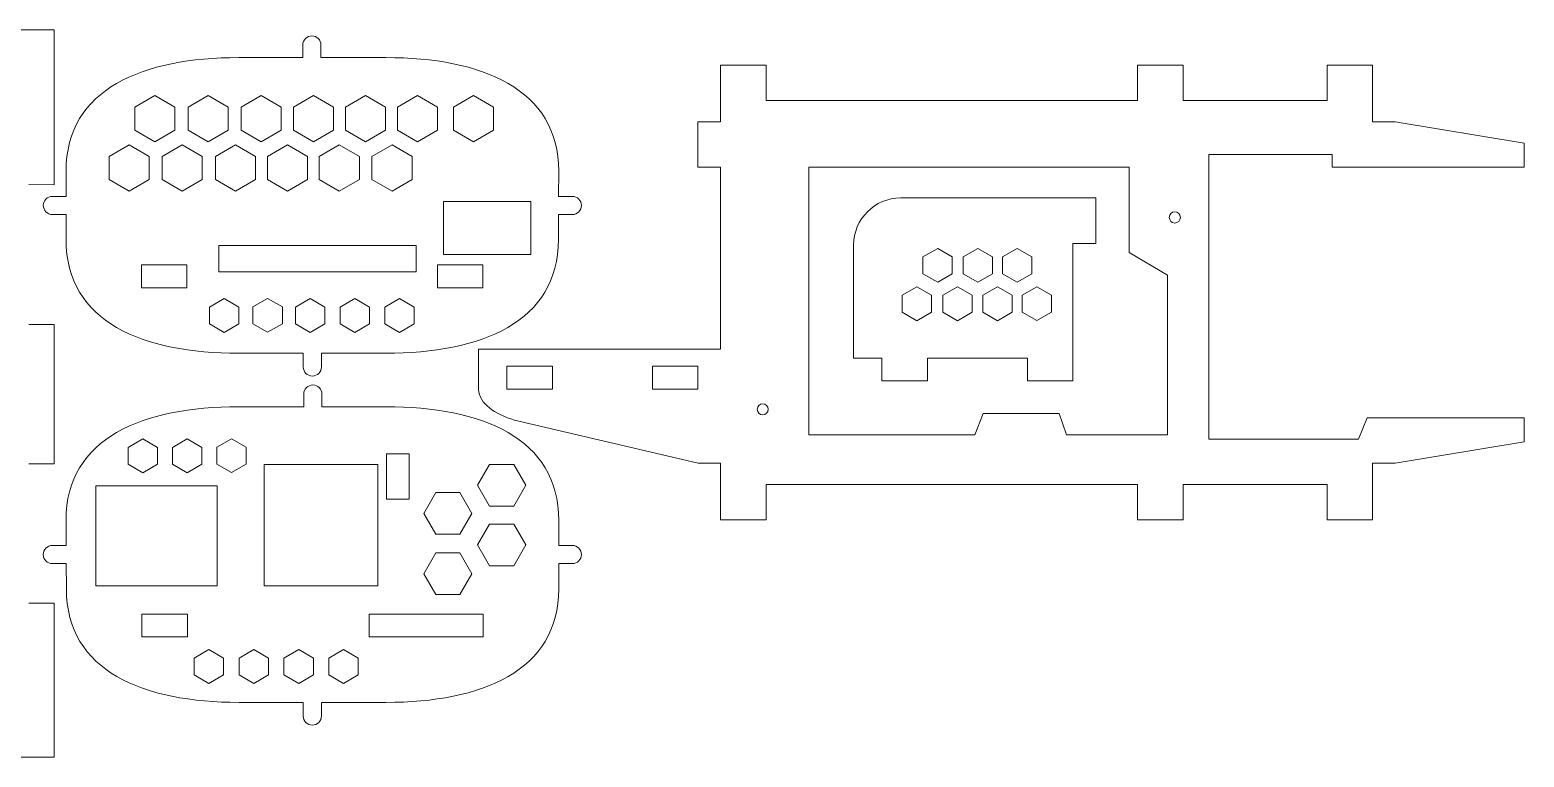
# Model space of a CAD drawing. Header units: inches. Extents: x -13.1 to 5.3, y 4.1 to 8.8.
# Drawn here: x -4.35 to 5.35, y 4.06 to 8.78 of the extents above; entities that cross this region are included whole.
import ezdxf

# ---------------------------------------------------------------- set-up
doc = ezdxf.new("R2010")
doc.units = ezdxf.units.IN
doc.header["$MEASUREMENT"] = 0
doc.layers.add('svg2', color=7, linetype='Continuous')

# ---------------------------------------------------------------- blocks, each defined once
blk = doc.blocks.new('block 3')
at = {"layer": 'svg2', "color": 7, "lineweight": 5, "true_color": 0xffffff}
for points in [[(-4.1958, 5.0595), (-4.3587, 5.0595)], [(-4.3587, 5.965), (-4.1958, 5.965), (-4.1958, 6.8705), (-4.3587, 6.8705)], [(-4.3587, 7.7784), (-4.1958, 7.776), (-4.1958, 8.7828), (-12.5895, 8.7828)], [(-12.588, 4.0606), (-4.1958, 4.0606), (-4.1958, 5.0595)], [(-3.6714, 8.1309), (-3.6714, 8.2808), (-3.5414, 8.3558), (-3.4115, 8.2808), (-3.4115, 8.1309), (-3.5414, 8.056), (-3.6714, 8.1309)], [(-3.3241, 8.1309), (-3.3241, 8.2808), (-3.1941, 8.3558), (-3.0642, 8.2808), (-3.0642, 8.1309), (-3.1941, 8.056), (-3.3241, 8.1309)], [(-2.9801, 8.1309), (-2.9801, 8.2808), (-2.8502, 8.3558), (-2.7203, 8.2808), (-2.7203, 8.1309), (-2.8502, 8.056), (-2.9801, 8.1309)], [(-2.6408, 8.1309), (-2.6408, 8.2808), (-2.5109, 8.3558), (-2.3809, 8.2808), (-2.3809, 8.1309), (-2.5109, 8.056), (-2.6408, 8.1309)], [(-2.3031, 8.1309), (-2.3031, 8.2808), (-2.1732, 8.3558), (-2.0432, 8.2808), (-2.0432, 8.1309), (-2.1732, 8.056), (-2.3031, 8.1309)], [(-1.9664, 8.1309), (-1.9664, 8.2808), (-1.8365, 8.3558), (-1.7066, 8.2808), (-1.7066, 8.1309), (-1.8365, 8.056), (-1.9664, 8.1309)], [(-1.6023, 8.1309), (-1.6023, 8.2808), (-1.4724, 8.3558), (-1.3425, 8.2808), (-1.3425, 8.1309), (-1.4724, 8.056), (-1.6023, 8.1309)], [(-3.8378, 7.8114), (-3.8378, 7.9612), (-3.7079, 8.0362), (-3.5779, 7.9612), (-3.5779, 7.8114), (-3.7079, 7.7364), (-3.8378, 7.8114)], [(-3.4937, 7.8114), (-3.4937, 7.9612), (-3.3638, 8.0362), (-3.2339, 7.9612), (-3.2339, 7.8114), (-3.3638, 7.7364), (-3.4937, 7.8114)], [(-3.148, 7.8114), (-3.148, 7.9612), (-3.0181, 8.0362), (-2.8881, 7.9612), (-2.8881, 7.8114), (-3.0181, 7.7364), (-3.148, 7.8114)], [(-2.8096, 7.8114), (-2.8096, 7.9612), (-2.6797, 8.0362), (-2.5497, 7.9612), (-2.5497, 7.8114), (-2.6797, 7.7364), (-2.8096, 7.8114)], [(-2.4736, 7.8114), (-2.4736, 7.9612), (-2.3437, 8.0362), (-2.2137, 7.9612), (-2.2137, 7.8114), (-2.3437, 7.7364), (-2.4736, 7.8114)], [(-2.1315, 7.8114), (-2.1315, 7.9612), (-2.0015, 8.0362), (-1.8716, 7.9612), (-1.8716, 7.8114), (-2.0015, 7.7364), (-2.1315, 7.8114)], [(3.0331, 6.1536), (2.3773, 6.1536), (2.3295, 6.2925), (1.8356, 6.2925), (1.7831, 6.1536), (0.7049, 6.1536), (0.7049, 7.8906), (2.7831, 7.8906), (2.7831, 7.3381), (3.0331, 7.1905), (3.0331, 6.1536)], [(-1.6667, 7.3234), (-1.1008, 7.3234), (-1.1008, 7.6678), (-1.6667, 7.6678), (-1.6667, 7.3234), (-1.6667, 7.3234)], [(-3.1249, 7.2111), (-1.8453, 7.2111), (-1.8453, 7.3834), (-3.1249, 7.3834), (-3.1249, 7.2111), (-3.1249, 7.2111)], [(1.4456, 7.1986), (1.4456, 7.3085), (1.5409, 7.3634), (1.6361, 7.3085), (1.6361, 7.1986), (1.5409, 7.1436), (1.4456, 7.1986)], [(1.7066, 7.1986), (1.7066, 7.3085), (1.8018, 7.3634), (1.8971, 7.3085), (1.8971, 7.1986), (1.8018, 7.1436), (1.7066, 7.1986)], [(1.9621, 7.199), (1.9621, 7.3089), (2.0574, 7.3638), (2.1527, 7.3089), (2.1527, 7.199), (2.0574, 7.1441), (1.9621, 7.199)], [(-3.6279, 7.1085), (-3.3327, 7.1085), (-3.3327, 7.2561), (-3.6279, 7.2561), (-3.6279, 7.1085)], [(-1.7069, 7.1085), (-1.4116, 7.1085), (-1.4116, 7.2561), (-1.7069, 7.2561), (-1.7069, 7.1085)], [(1.31, 6.9494), (1.31, 7.0593), (1.4053, 7.1143), (1.5005, 7.0593), (1.5005, 6.9494), (1.4053, 6.8945), (1.31, 6.9494)], [(1.5737, 6.9494), (1.5737, 7.0593), (1.669, 7.1143), (1.7643, 7.0593), (1.7643, 6.9494), (1.669, 6.8945), (1.5737, 6.9494)], [(1.8346, 6.9494), (1.8346, 7.0593), (1.9299, 7.1143), (2.0252, 7.0593), (2.0252, 6.9494), (1.9299, 6.8945), (1.8346, 6.9494)], [(2.0902, 6.9499), (2.0902, 7.0598), (2.1855, 7.1147), (2.2808, 7.0598), (2.2808, 6.9499), (2.1855, 6.8949), (2.0902, 6.9499)], [(-3.1875, 6.8734), (-3.1875, 6.9833), (-3.0922, 7.0382), (-2.9969, 6.9833), (-2.9969, 6.8734), (-3.0922, 6.8184), (-3.1875, 6.8734)], [(-2.9042, 6.8738), (-2.9042, 6.9837), (-2.8089, 7.0387), (-2.7136, 6.9837), (-2.7136, 6.8738), (-2.8089, 6.8189), (-2.9042, 6.8738)], [(-2.6288, 6.8734), (-2.6288, 6.9833), (-2.5336, 7.0382), (-2.4383, 6.9833), (-2.4383, 6.8734), (-2.5336, 6.8184), (-2.6288, 6.8734)], [(-2.3373, 6.8734), (-2.3373, 6.9833), (-2.2421, 7.0382), (-2.1468, 6.9833), (-2.1468, 6.8734), (-2.2421, 6.8184), (-2.3373, 6.8734)], [(-2.0486, 6.8734), (-2.0486, 6.9833), (-1.9533, 7.0382), (-1.858, 6.9833), (-1.858, 6.8734), (-1.9533, 6.8184), (-2.0486, 6.8734)], [(-0.9604, 6.4505), (-1.2556, 6.4505), (-1.2556, 6.5981), (-0.9604, 6.5981), (-0.9604, 6.4505)], [(-0.0155, 6.4505), (-0.3107, 6.4505), (-0.3107, 6.5981), (-0.0155, 6.5981), (-0.0155, 6.4505)], [(-3.7154, 5.9623), (-3.7154, 6.0721), (-3.6202, 6.1271), (-3.5249, 6.0721), (-3.5249, 5.9623), (-3.6202, 5.9073), (-3.7154, 5.9623)], [(-3.4267, 5.9623), (-3.4267, 6.0721), (-3.3314, 6.1271), (-3.2362, 6.0721), (-3.2362, 5.9623), (-3.3314, 5.9073), (-3.4267, 5.9623)], [(-3.1385, 5.963), (-3.1385, 6.0729), (-3.0433, 6.1278), (-2.948, 6.0729), (-2.948, 5.963), (-3.0433, 5.9081), (-3.1385, 5.963)], [(-2.0379, 6.0299), (-1.8902, 6.0299), (-1.8902, 5.7347), (-2.0379, 5.7347), (-2.0379, 6.0299)], [(-2.0929, 5.1722), (-2.8311, 5.1722), (-2.8311, 5.9596), (-2.0929, 5.9596), (-2.0929, 5.1722)], [(-1.3682, 5.6901), (-1.2115, 5.6901), (-1.1332, 5.8258), (-1.2115, 5.9615), (-1.3682, 5.9615), (-1.4466, 5.8258), (-1.3682, 5.6901)], [(-3.1374, 5.1722), (-3.9248, 5.1722), (-3.9248, 5.8218), (-3.1374, 5.8218), (-3.1374, 5.1722)], [(-1.7176, 5.5075), (-1.5609, 5.5075), (-1.4825, 5.6432), (-1.5609, 5.7789), (-1.7176, 5.7789), (-1.7959, 5.6432), (-1.7176, 5.5075)], [(-1.3682, 5.3024), (-1.2115, 5.3024), (-1.1332, 5.4381), (-1.2115, 5.5738), (-1.3682, 5.5738), (-1.4466, 5.4381), (-1.3682, 5.3024)], [(-1.7176, 5.1159), (-1.5609, 5.1159), (-1.4825, 5.2516), (-1.5609, 5.3873), (-1.7176, 5.3873), (-1.7959, 5.2516), (-1.7176, 5.1159)], [(-3.3303, 4.8416), (-3.6256, 4.8416), (-3.6256, 4.9892), (-3.3303, 4.9892), (-3.3303, 4.8416)], [(-1.4093, 4.8416), (-2.149, 4.8416), (-2.149, 4.9892), (-1.4093, 4.9892), (-1.4093, 4.8416)], [(-3.2859, 4.5942), (-3.2859, 4.7041), (-3.1906, 4.759), (-3.0954, 4.7041), (-3.0954, 4.5942), (-3.1906, 4.5392), (-3.2859, 4.5942)], [(-2.9942, 4.5942), (-2.9942, 4.7041), (-2.899, 4.759), (-2.8037, 4.7041), (-2.8037, 4.5942), (-2.899, 4.5392), (-2.9942, 4.5942)], [(-2.7028, 4.594), (-2.7028, 4.7038), (-2.6075, 4.7588), (-2.5122, 4.7038), (-2.5122, 4.594), (-2.6075, 4.539), (-2.7028, 4.594)], [(-2.4113, 4.594), (-2.4113, 4.7038), (-2.316, 4.7588), (-2.2207, 4.7038), (-2.2207, 4.594), (-2.316, 4.539), (-2.4113, 4.594)]]:
    blk.add_lwpolyline(points, dxfattribs=at)
for points, knots in [([(-0.8305, 7.7019), (-0.8305, 7.7019), (-0.92, 7.7019), (-0.92, 7.7019), (-0.92, 7.7019), (-0.9191, 7.865), (-0.9191, 7.865), (-0.9191, 8.4011), (-1.4209, 8.6029), (-2.0411, 8.6029), (-2.0411, 8.6029), (-2.4627, 8.6029), (-2.4627, 8.6029), (-2.4627, 8.6029), (-2.4627, 8.6847), (-2.4627, 8.6847), (-2.4627, 8.7174), (-2.4892, 8.7438), (-2.5218, 8.7438), (-2.5544, 8.7438), (-2.5808, 8.7174), (-2.5808, 8.6847), (-2.5808, 8.6847), (-2.5808, 8.6029), (-2.5808, 8.6029), (-2.5808, 8.6029), (-2.9959, 8.6029), (-2.9959, 8.6029), (-3.6161, 8.6029), (-4.1179, 8.4011), (-4.1179, 7.865), (-4.1179, 7.865), (-4.1179, 7.7019), (-4.1179, 7.7019), (-4.1179, 7.7019), (-4.2065, 7.7019), (-4.2065, 7.7019), (-4.2391, 7.7019), (-4.2655, 7.6755), (-4.2655, 7.6429), (-4.2655, 7.6102), (-4.2391, 7.5838), (-4.2065, 7.5838), (-4.2065, 7.5838), (-4.1179, 7.5838), (-4.1179, 7.5838), (-4.1179, 7.5838), (-4.1179, 7.4206), (-4.1179, 7.4206), (-4.1179, 6.8846), (-3.6161, 6.6828), (-2.9959, 6.6828), (-2.9959, 6.6828), (-2.5775, 6.6828), (-2.5775, 6.6828), (-2.5775, 6.6828), (-2.5775, 6.5942), (-2.5775, 6.5942), (-2.5775, 6.5616), (-2.5511, 6.5352), (-2.5185, 6.5352), (-2.4859, 6.5352), (-2.4594, 6.5616), (-2.4594, 6.5942), (-2.4594, 6.5942), (-2.4594, 6.6828), (-2.4594, 6.6828), (-2.4594, 6.6828), (-2.0436, 6.6828), (-2.0436, 6.6828), (-1.4234, 6.6828), (-0.9216, 6.8846), (-0.9216, 7.4206), (-0.9216, 7.4206), (-0.9207, 7.5838), (-0.9207, 7.5838), (-0.9207, 7.5838), (-0.8305, 7.5838), (-0.8305, 7.5838), (-0.7979, 7.5838), (-0.7714, 7.6102), (-0.7714, 7.6429), (-0.7714, 7.6755), (-0.7979, 7.7019), (-0.8305, 7.7019), (-0.8305, 7.7019), (-0.8305, 7.7019), (-0.8305, 7.7019)], [0, 0, 0, 0, 1, 1, 1, 2, 2, 2, 3, 3, 3, 4, 4, 4, 5, 5, 5, 6, 6, 6, 7, 7, 7, 8, 8, 8, 9, 9, 9, 10, 10, 10, 11, 11, 11, 12, 12, 12, 13, 13, 13, 14, 14, 14, 15, 15, 15, 16, 16, 16, 17, 17, 17, 18, 18, 18, 19, 19, 19, 20, 20, 20, 21, 21, 21, 22, 22, 22, 23, 23, 23, 24, 24, 24, 25, 25, 25, 26, 26, 26, 27, 27, 27, 28, 28, 28, 29, 29, 29, 29]), ([(4.3642, 5.6015), (4.3642, 5.6015), (4.3642, 5.9696), (4.3642, 5.9696), (4.3642, 5.9696), (4.5118, 5.9696), (4.5118, 5.9696), (4.5118, 5.9696), (5.3482, 6.1085), (5.3482, 6.1085), (5.3482, 6.1085), (5.3482, 6.2647), (5.3482, 6.2647), (5.3482, 6.2647), (4.3295, 6.2647), (4.3295, 6.2647), (4.3295, 6.2647), (4.274, 6.1258), (4.274, 6.1258), (4.274, 6.1258), (3.3004, 6.1258), (3.3004, 6.1258), (3.3004, 6.1258), (3.3004, 7.9739), (3.3004, 7.9739), (3.3004, 7.9739), (4.1025, 7.9739), (4.1025, 7.9739), (4.1025, 7.9739), (4.1029, 7.8906), (4.1029, 7.8906), (4.1029, 7.8906), (5.3482, 7.8906), (5.3482, 7.8906), (5.3482, 7.8906), (5.3482, 8.0473), (5.3482, 8.0473), (5.3482, 8.0473), (4.5118, 8.1862), (4.5118, 8.1862), (4.5118, 8.1862), (4.3642, 8.1862), (4.3642, 8.1862), (4.3642, 8.1862), (4.3642, 8.5542), (4.3642, 8.5542), (4.3642, 8.5542), (4.0691, 8.5542), (4.0691, 8.5542), (4.0691, 8.5542), (4.0691, 8.3251), (4.0691, 8.3251), (4.0691, 8.3251), (3.1337, 8.3251), (3.1337, 8.3251), (3.1337, 8.3251), (3.1337, 8.5542), (3.1337, 8.5542), (3.1337, 8.5542), (2.8386, 8.5542), (2.8386, 8.5542), (2.8386, 8.5542), (2.8386, 8.3251), (2.8386, 8.3251), (2.8386, 8.3251), (0.4272, 8.3251), (0.4272, 8.3251), (0.4272, 8.3251), (0.4272, 8.5542), (0.4272, 8.5542), (0.4272, 8.5542), (0.132, 8.5542), (0.132, 8.5542), (0.132, 8.5542), (0.132, 8.1862), (0.132, 8.1862), (0.132, 8.1862), (-0.0156, 8.1862), (-0.0156, 8.1862), (-0.0156, 8.1862), (-0.0156, 7.8906), (-0.0156, 7.8906), (-0.0156, 7.8906), (0.132, 7.8906), (0.132, 7.8906), (0.132, 7.8906), (0.132, 6.7092), (0.132, 6.7092), (0.132, 6.7092), (-1.4396, 6.7092), (-1.4396, 6.7092), (-1.4396, 6.7092), (-1.4396, 6.4479), (-1.4396, 6.4479), (-1.4353, 6.3558), (-1.3343, 6.2872), (-1.2061, 6.2487), (-1.2061, 6.2487), (-0.0142, 5.9696), (-0.0142, 5.9696), (-0.0142, 5.9696), (0.132, 5.9696), (0.132, 5.9696), (0.132, 5.9696), (0.132, 5.6015), (0.132, 5.6015), (0.132, 5.6015), (0.4272, 5.6015), (0.4272, 5.6015), (0.4272, 5.6015), (0.4272, 5.8307), (0.4272, 5.8307), (0.4272, 5.8307), (2.8386, 5.8307), (2.8386, 5.8307), (2.8386, 5.8307), (2.8386, 5.6015), (2.8386, 5.6015), (2.8386, 5.6015), (3.1338, 5.6015), (3.1338, 5.6015), (3.1338, 5.6015), (3.1338, 5.8307), (3.1338, 5.8307), (3.1338, 5.8307), (4.0691, 5.8307), (4.0691, 5.8307), (4.0691, 5.8307), (4.0691, 5.6015), (4.0691, 5.6015), (4.0691, 5.6015), (4.3642, 5.6015), (4.3642, 5.6015)], [0, 0, 0, 0, 1, 1, 1, 2, 2, 2, 3, 3, 3, 4, 4, 4, 5, 5, 5, 6, 6, 6, 7, 7, 7, 8, 8, 8, 9, 9, 9, 10, 10, 10, 11, 11, 11, 12, 12, 12, 13, 13, 13, 14, 14, 14, 15, 15, 15, 16, 16, 16, 17, 17, 17, 18, 18, 18, 19, 19, 19, 20, 20, 20, 21, 21, 21, 22, 22, 22, 23, 23, 23, 24, 24, 24, 25, 25, 25, 26, 26, 26, 27, 27, 27, 28, 28, 28, 29, 29, 29, 30, 30, 30, 31, 31, 31, 32, 32, 32, 33, 33, 33, 34, 34, 34, 35, 35, 35, 36, 36, 36, 37, 37, 37, 38, 38, 38, 39, 39, 39, 40, 40, 40, 41, 41, 41, 42, 42, 42, 43, 43, 43, 44, 44, 44, 44]), ([(1.3008, 7.6915), (1.132, 7.6915), (0.9952, 7.5547), (0.9952, 7.386), (0.9952, 7.386), (0.9952, 6.6512), (0.9952, 6.6512), (0.9952, 6.6512), (1.1793, 6.6512), (1.1793, 6.6512), (1.1793, 6.6512), (1.1793, 6.5032), (1.1793, 6.5032), (1.1793, 6.5032), (1.4744, 6.5032), (1.4744, 6.5032), (1.4744, 6.5032), (1.4744, 6.6512), (1.4744, 6.6512), (1.4744, 6.6512), (2.1241, 6.6512), (2.1241, 6.6512), (2.1241, 6.6512), (2.1241, 6.5032), (2.1241, 6.5032), (2.1241, 6.5032), (2.4193, 6.5032), (2.4193, 6.5032), (2.4193, 6.5032), (2.4193, 7.3964), (2.4193, 7.3964), (2.4193, 7.3964), (2.5669, 7.3964), (2.5669, 7.3964), (2.5669, 7.3964), (2.5669, 7.6915), (2.5669, 7.6915), (2.5669, 7.6915), (1.3008, 7.6915), (1.3008, 7.6915)], [0, 0, 0, 0, 1, 1, 1, 2, 2, 2, 3, 3, 3, 4, 4, 4, 5, 5, 5, 6, 6, 6, 7, 7, 7, 8, 8, 8, 9, 9, 9, 10, 10, 10, 11, 11, 11, 12, 12, 12, 13, 13, 13, 13]), ([(3.0804, 7.5286), (3.0604, 7.5286), (3.0444, 7.5451), (3.0444, 7.5651), (3.0444, 7.5851), (3.0604, 7.6011), (3.0804, 7.6011), (3.1004, 7.6011), (3.1168, 7.5851), (3.1168, 7.5651), (3.1168, 7.5451), (3.1004, 7.5286), (3.0804, 7.5286)], [0, 0, 0, 0, 1, 1, 1, 2, 2, 2, 3, 3, 3, 4, 4, 4, 4]), ([(-0.8306, 5.435), (-0.8306, 5.435), (-0.9192, 5.435), (-0.9192, 5.435), (-0.9192, 5.435), (-0.9192, 5.5981), (-0.9192, 5.5981), (-0.9192, 6.1342), (-1.421, 6.336), (-2.0412, 6.336), (-2.0412, 6.336), (-2.4563, 6.336), (-2.4563, 6.336), (-2.4563, 6.336), (-2.4563, 6.4178), (-2.4563, 6.4178), (-2.4563, 6.4505), (-2.4827, 6.4769), (-2.5153, 6.4769), (-2.5479, 6.4769), (-2.5744, 6.4505), (-2.5744, 6.4178), (-2.5744, 6.4178), (-2.5744, 6.336), (-2.5744, 6.336), (-2.5744, 6.336), (-2.9961, 6.336), (-2.9961, 6.336), (-3.6162, 6.336), (-4.118, 6.1342), (-4.118, 5.5981), (-4.118, 5.5981), (-4.1171, 5.435), (-4.1171, 5.435), (-4.1171, 5.435), (-4.2066, 5.435), (-4.2066, 5.435), (-4.2392, 5.435), (-4.2657, 5.4086), (-4.2657, 5.3759), (-4.2657, 5.3433), (-4.2392, 5.3169), (-4.2066, 5.3169), (-4.2066, 5.3169), (-4.1164, 5.3169), (-4.1164, 5.3169), (-4.1164, 5.3169), (-4.1155, 5.1537), (-4.1155, 5.1537), (-4.1155, 4.6177), (-3.6136, 4.4159), (-2.9935, 4.4159), (-2.9935, 4.4159), (-2.5777, 4.4159), (-2.5777, 4.4159), (-2.5777, 4.4159), (-2.5777, 4.3273), (-2.5777, 4.3273), (-2.5777, 4.2947), (-2.5512, 4.2683), (-2.5186, 4.2683), (-2.486, 4.2683), (-2.4596, 4.2947), (-2.4596, 4.3273), (-2.4596, 4.3273), (-2.4596, 4.4159), (-2.4596, 4.4159), (-2.4596, 4.4159), (-2.0412, 4.4159), (-2.0412, 4.4159), (-1.421, 4.4159), (-0.9192, 4.6177), (-0.9192, 5.1537), (-0.9192, 5.1537), (-0.9192, 5.3169), (-0.9192, 5.3169), (-0.9192, 5.3169), (-0.8306, 5.3169), (-0.8306, 5.3169), (-0.798, 5.3169), (-0.7716, 5.3433), (-0.7716, 5.3759), (-0.7716, 5.4086), (-0.798, 5.435), (-0.8306, 5.435), (-0.8306, 5.435), (-0.8306, 5.435), (-0.8306, 5.435)], [0, 0, 0, 0, 1, 1, 1, 2, 2, 2, 3, 3, 3, 4, 4, 4, 5, 5, 5, 6, 6, 6, 7, 7, 7, 8, 8, 8, 9, 9, 9, 10, 10, 10, 11, 11, 11, 12, 12, 12, 13, 13, 13, 14, 14, 14, 15, 15, 15, 16, 16, 16, 17, 17, 17, 18, 18, 18, 19, 19, 19, 20, 20, 20, 21, 21, 21, 22, 22, 22, 23, 23, 23, 24, 24, 24, 25, 25, 25, 26, 26, 26, 27, 27, 27, 28, 28, 28, 29, 29, 29, 29]), ([(0.4055, 6.2834), (0.3858, 6.2834), (0.3699, 6.2993), (0.3699, 6.319), (0.3699, 6.3387), (0.3858, 6.3546), (0.4055, 6.3546), (0.4252, 6.3546), (0.4411, 6.3387), (0.4411, 6.319), (0.4411, 6.2993), (0.4252, 6.2834), (0.4055, 6.2834)], [0, 0, 0, 0, 1, 1, 1, 2, 2, 2, 3, 3, 3, 4, 4, 4, 4])]:
    blk.add_open_spline(points, degree=3, knots=knots, dxfattribs=at)

msp = doc.modelspace()

# ---------------------------------------------------------------- block references
at = {"layer": 'svg2'}
msp.add_blockref('block 3', (0, 0), dxfattribs=at)

doc.saveas('drawing.dxf')
